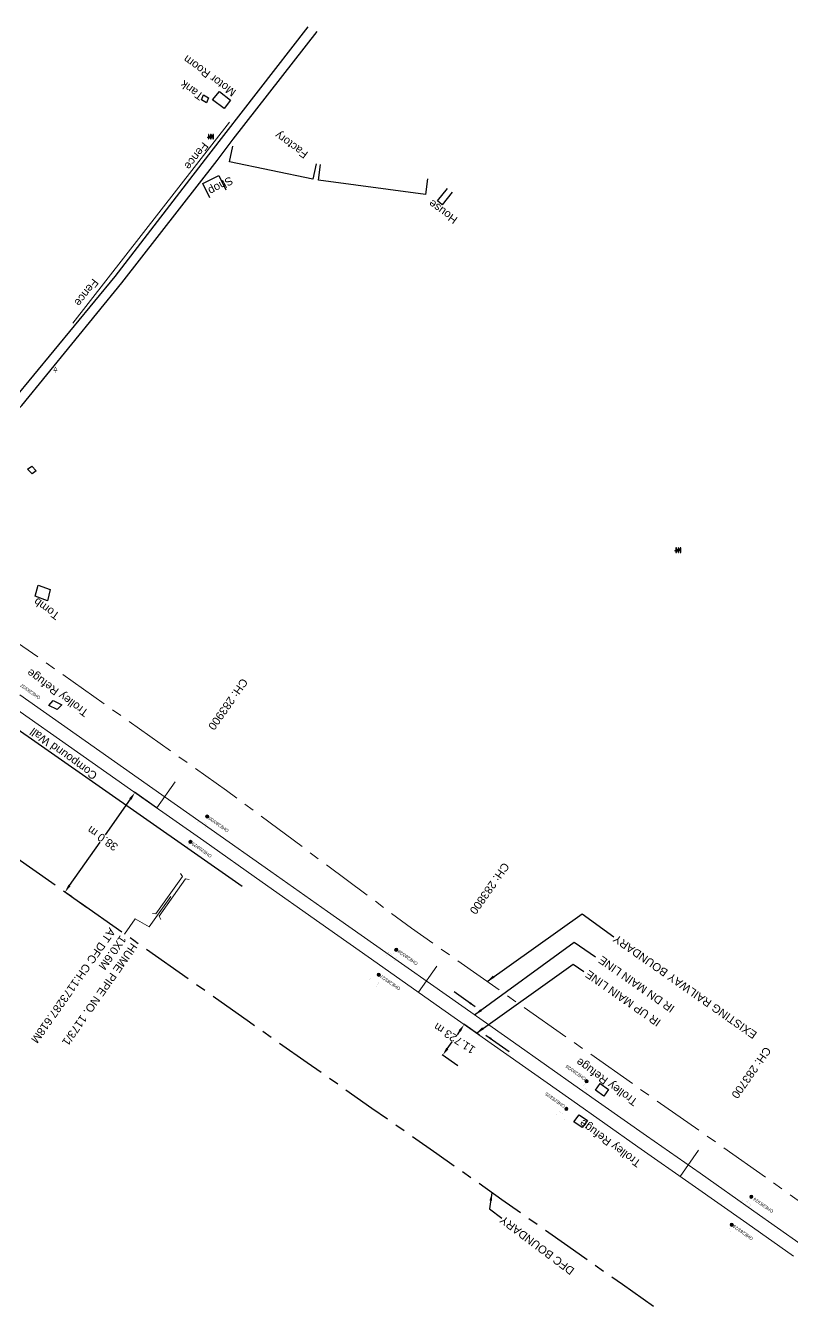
# Model space of a CAD drawing. Header units: metres. Extents: x 646303 to 662875, y 3366650 to 3378730.
# Drawn here: x 657742.2 to 657981.8, y 3370100.3 to 3370500 of the extents above; entities that cross this region are included whole.
import ezdxf
from ezdxf.enums import TextEntityAlignment as Align

# ---------------------------------------------------------------- set-up
doc = ezdxf.new("R2010")
doc.units = ezdxf.units.M
doc.header["$MEASUREMENT"] = 0
doc.header["$PDMODE"] = 3
doc.header["$PDSIZE"] = 0.5
doc.linetypes.add('CENTER', pattern=[50.8, 31.75, -6.35, 6.35, -6.35])
for name, color, linetype, lineweight in [('BOUNDARY DIMENTION', 10, 'Continuous', 0), ('BRIDGE DETAILS PLAN', 7, 'Continuous', 0), ('Existing Chainage', 7, 'Continuous', 0), ('Existing IR Track', 143, 'Continuous', 0), ('Existing Railway Boundary', 7, 'CENTER', 0), ('FENCE', 251, 'F-LINE', 0), ('flow direction', 7, 'Continuous', 0), ('OHE MAST', 8, 'Continuous', 0), ('OHE MAST TEXT', 8, 'Continuous', 0)]:
    doc.layers.add(name, color=color, linetype=linetype, lineweight=lineweight)
for name, color, linetype in [('COMMERCIAL_BLD_PUC', 251, 'Continuous'), ('COMPOUND_WALL', 251, 'Continuous'), ('DFCC Boundary', 6, 'CENTER'), ('Dimension', 10, 'Continuous'), ('RESIDENTIAL_BL_PUC', 251, 'Continuous'), ('Side Details', 251, 'Continuous'), ('SIGN_BOARD', 251, 'Continuous'), ('SUB_ROAD_EDGE', 34, 'Continuous'), ('TANK', 251, 'Continuous'), ('TOPO_TEXT', 251, 'Continuous'), ('TOPO_TOMB', 8, 'Continuous'), ('TRANSFORMER', 251, 'Continuous'), ('TROLLEY_STAND', 7, 'Continuous')]:
    doc.layers.add(name, color=color, linetype=linetype)
doc.styles.get("Standard").update_dxf_attribs({"font": 'arial.ttf'})
doc.styles.add('Style-Arial', font='arial.ttf')
doc.linetypes.add('F-LINE', pattern='A,0.6,["X",Standard,S=0.3,R=0,X=0,Y=-0.15],0.1', length=0.7)
doc.dimstyles.new('DIM', dxfattribs={"dimtxt": 2.5, "dimasz": 2.5, "dimexe": 0.18, "dimexo": 0.0625, "dimgap": 0.09, "dimtad": 0, "dimtih": 1, "dimtoh": 1, "dimdec": 3, "dimzin": 0, "dimdsep": 46, "dimtxsty": 'Standard', "dimcen": 0.09, "dimadec": 0, "dimazin": 0, "dimtfac": 1, "dimtdec": 3, "dimtofl": 0, "dimtmove": 0, "dimatfit": 3, "dimfxl": 1, "dimtolj": 1, "dimtzin": 0, "dimarcsym": 0})
doc.dimstyles.new('ISO-25', dxfattribs={"dimtxt": 2.5, "dimasz": 2.5, "dimexe": 1.25, "dimexo": 0.625, "dimtad": 1, "dimtxsty": 'Standard', "dimcen": 2.5, "dimadec": 0, "dimazin": 0, "dimtfac": 1, "dimtmove": 0, "dimatfit": 3, "dimfxl": 1, "dimarcsym": 0})

# ---------------------------------------------------------------- blocks, each defined once
blk = doc.blocks.new('TRF')
blk.add_hatch(color=256).paths.add_polyline_path([(0.22, -0.04), (0.38, 0.42), (-0.98, -0.29), (0.02, 0.04), (-0.18, -0.39), (0.98, 0.09)])
for p, q in [((-0.69, 0.72), (-0.69, -0.72)), ((-0.52, 0.72), (-0.69, 0.72)), ((-0.52, -0.72), (-0.52, 0.72)), ((0, 0.72), (0, -0.72)), ((0.17, 0.72), (0, 0.72)), ((0.17, -0.72), (0.17, 0.72)), ((0.7, 0.72), (0.7, -0.72)), ((0.87, 0.72), (0.7, 0.72)), ((0.87, -0.72), (0.87, 0.72)), ((-0.69, -0.72), (-0.52, -0.72)), ((0, -0.72), (0.17, -0.72)), ((0.7, -0.72), (0.87, -0.72))]:
    blk.add_line(p, q)
blk.add_lwpolyline([(0.22, -0.04), (0.38, 0.42), (-0.98, -0.29), (0.02, 0.04), (-0.18, -0.39), (0.98, 0.09)], close=True)
blk = doc.blocks.new('TSB')
at = {"const_width": 0.132}
blk.add_lwpolyline([(-0.51, 0.84), (0.54, 0.84), (0, 1.85)], close=True, dxfattribs=at)
at = {"const_width": 0.142}
blk.add_lwpolyline([(0, 0.84), (0, 0)], dxfattribs=at)
blk = doc.blocks.new('OHE MAST')
h = blk.add_hatch(color=256)
edge = h.paths.add_edge_path()
edge.add_arc((0, 0), 0.514, 0, 360)
at = {"const_width": 0.01, "flags": 128}
for points in [[(1.5, 3.5), (1.5, 2), (-1.5, 2), (-1.5, 3.5)], [(0, 2), (0, 0)]]:
    blk.add_lwpolyline(points, dxfattribs=at)
blk.add_circle((0, 0), 0.514)
blk = doc.blocks.new('*D1672')
at = {"layer": 'Defpoints', "color": 0, "transparency": 16777216}
for p in [(657879.23, 3370188.02), (657884.03, 3370184.65), (657877.3, 3370175.06)]:
    blk.add_point(p, dxfattribs=at)
at = {"layer": 'Dimension', "color": 0, "lineweight": -2, "transparency": 16777216}
for p, q in [((657883.98, 3370184.69), (657879.08, 3370188.12)), ((657877.79, 3370185.97), (657876.98, 3370184.81)), ((657873.93, 3370180.47), (657875.41, 3370182.57)), ((657877.25, 3370175.09), (657872.35, 3370178.53))]:
    blk.add_line(p, q, dxfattribs=at)
at = {"layer": 'Dimension', "color": 0, "transparency": 16777216}
for points in [[(657877.45, 3370186.21), (657878.13, 3370185.73), (657879.23, 3370188.02)], [(657873.59, 3370180.71), (657874.27, 3370180.23), (657872.5, 3370178.42)]]:
    blk.add_solid(points, dxfattribs=at)
at = {"layer": 'Dimension', "color": 0, "lineweight": 0, "transparency": 16777216, "insert": (657876.19, 3370183.69), "char_height": 2.5, "attachment_point": 5, "rotation": 147}
blk.add_mtext('\\A1;11.723 m', dxfattribs=at)
blk = doc.blocks.new('*D1461')
at = {"layer": 'BOUNDARY DIMENTION', "color": 0, "lineweight": -2, "transparency": 16777216}
for p, q in [((662244.85, 3367095.44), (662244.16, 3367095.87)), ((662242.98, 3367093.66), (662239.54, 3367088.19)), ((662233.82, 3367079.1), (662238.08, 3367085.88)), ((662233.03, 3367076.64), (662232.33, 3367077.07))]:
    blk.add_line(p, q, dxfattribs=at)
at = {"layer": 'BOUNDARY DIMENTION', "color": 0, "transparency": 16777216}
for points in [[(662242.62, 3367093.88), (662243.33, 3367093.44), (662244.31, 3367095.78)], [(662233.46, 3367079.32), (662234.17, 3367078.87), (662232.49, 3367076.98)]]:
    blk.add_solid(points, dxfattribs=at)
at = {"layer": 'Defpoints', "color": 0, "linetype": 'Continuous', "ltscale": 0.5, "transparency": 16777216}
for p in [(647418.1, 3377902.15), (647420.31, 3377900.52), (647398.68, 3377871.33)]:
    blk.add_point(p, dxfattribs=at)
at = {"layer": 'Defpoints', "color": 0, "transparency": 16777216}
for p in [(662244.31, 3367095.78), (662244.9, 3367095.41), (662233.08, 3367076.61)]:
    blk.add_point(p, dxfattribs=at)
at = {"layer": 'DFCC Boundary', "color": 0, "linetype": 'Continuous', "lineweight": -2, "ltscale": 0.5, "transparency": 16777216}
for p, q in [((647416.61, 3377900.14), (647413.17, 3377895.5)), ((647420.26, 3377900.55), (647417.96, 3377902.26)), ((647397.96, 3377874.97), (647411.54, 3377893.3)), ((647398.63, 3377871.36), (647396.32, 3377873.07))]:
    blk.add_line(p, q, dxfattribs=at)
at = {"layer": 'DFCC Boundary', "color": 0, "linetype": 'Continuous', "ltscale": 0.5, "transparency": 16777216}
for points in [[(647416.28, 3377900.39), (647416.95, 3377899.9), (647418.1, 3377902.15)], [(647397.62, 3377875.22), (647398.29, 3377874.72), (647396.47, 3377872.96)]]:
    blk.add_solid(points, dxfattribs=at)
at = {"layer": 'BOUNDARY DIMENTION', "color": 0, "transparency": 16777216, "insert": (662238.81, 3367087.03), "char_height": 2.5, "attachment_point": 5, "rotation": 145}
blk.add_mtext('\\A1;22.208 m', dxfattribs=at)
at = {"layer": 'DFCC Boundary', "color": 0, "linetype": 'Continuous', "ltscale": 0.5, "transparency": 16777216, "insert": (647412.36, 3377894.4), "char_height": 2.5, "attachment_point": 5, "rotation": 145}
blk.add_mtext('\\A1;36.332 m', dxfattribs=at)
blk = doc.blocks.new('*D1462')
at = {"layer": 'BOUNDARY DIMENTION', "color": 0, "lineweight": -2, "transparency": 16777216}
for p, q in [((662549.11, 3366886.35), (662541.43, 3366875.79)), ((662551.8, 3366887.49), (662550.44, 3366888.48)), ((662534.84, 3366866.73), (662539.82, 3366873.58)), ((662534.58, 3366863.83), (662533.22, 3366864.82))]:
    blk.add_line(p, q, dxfattribs=at)
at = {"layer": 'BOUNDARY DIMENTION', "color": 0, "transparency": 16777216}
for points in [[(662548.78, 3366886.6), (662549.45, 3366886.11), (662550.58, 3366888.38)], [(662534.5, 3366866.98), (662535.18, 3366866.49), (662533.37, 3366864.71)]]:
    blk.add_solid(points, dxfattribs=at)
at = {"layer": 'Defpoints', "color": 0, "linetype": 'Continuous', "ltscale": 0.5, "transparency": 16777216}
for p in [(647247.45, 3378028.49), (647249.19, 3378027.21), (647225.93, 3377999.21)]:
    blk.add_point(p, dxfattribs=at)
at = {"layer": 'Defpoints', "color": 0, "transparency": 16777216}
for p in [(662551.85, 3366887.45), (662533.37, 3366864.71), (662534.63, 3366863.79)]:
    blk.add_point(p, dxfattribs=at)
at = {"layer": 'DFCC Boundary', "color": 0, "linetype": 'Continuous', "lineweight": -2, "ltscale": 0.5, "transparency": 16777216}
for p, q in [((647247.5, 3378028.45), (647249.34, 3378027.1)), ((647247.71, 3378025.19), (647242.02, 3378017.45)), ((647229.16, 3377999.94), (647240.4, 3378015.24)), ((647225.98, 3377999.17), (647227.82, 3377997.82))]:
    blk.add_line(p, q, dxfattribs=at)
at = {"layer": 'DFCC Boundary', "color": 0, "linetype": 'Continuous', "ltscale": 0.5, "transparency": 16777216}
for points in [[(647247.37, 3378025.44), (647248.05, 3378024.94), (647249.19, 3378027.21)], [(647228.82, 3378000.19), (647229.49, 3377999.7), (647227.68, 3377997.93)]]:
    blk.add_solid(points, dxfattribs=at)
at = {"layer": 'BOUNDARY DIMENTION', "color": 0, "transparency": 16777216, "insert": (662540.62, 3366874.68), "char_height": 2.5, "attachment_point": 5, "rotation": 145}
blk.add_mtext('\\A1;29.264 m', dxfattribs=at)
at = {"layer": 'DFCC Boundary', "color": 0, "linetype": 'Continuous', "ltscale": 0.5, "transparency": 16777216, "insert": (647241.21, 3378016.35), "char_height": 2.5, "attachment_point": 5, "rotation": 145}
blk.add_mtext('\\A1;36.332 m', dxfattribs=at)
blk = doc.blocks.new('*D1463')
at = {"layer": 'BOUNDARY DIMENTION', "color": 0, "lineweight": -2, "transparency": 16777216}
for p, q in [((662172.2, 3367138.17), (662169.01, 3367133.1)), ((662172.51, 3367140.93), (662173.68, 3367140.19)), ((662164.89, 3367126.55), (662167.55, 3367130.78)), ((662162.55, 3367125.07), (662163.71, 3367124.34))]:
    blk.add_line(p, q, dxfattribs=at)
at = {"layer": 'BOUNDARY DIMENTION', "color": 0, "transparency": 16777216}
for points in [[(662171.85, 3367138.39), (662172.55, 3367137.95), (662173.53, 3367140.29)], [(662164.54, 3367126.77), (662165.24, 3367126.33), (662163.56, 3367124.44)]]:
    blk.add_solid(points, dxfattribs=at)
at = {"layer": 'Defpoints', "color": 0, "linetype": 'Continuous', "ltscale": 0.5, "transparency": 16777216}
for p in [(647211.24, 3378055.28), (647211.52, 3378055.08), (647189.88, 3378025.9)]:
    blk.add_point(p, dxfattribs=at)
at = {"layer": 'Defpoints', "color": 0, "transparency": 16777216}
for p in [(662172.46, 3367140.96), (662173.53, 3367140.29), (662162.49, 3367125.11)]:
    blk.add_point(p, dxfattribs=at)
at = {"layer": 'DFCC Boundary', "color": 0, "linetype": 'Continuous', "lineweight": -2, "ltscale": 0.5, "transparency": 16777216}
for p, q in [((647211.47, 3378055.12), (647211.1, 3378055.39)), ((647209.75, 3378053.28), (647208.18, 3378051.16)), ((647191.09, 3378028.11), (647206.55, 3378048.96)), ((647189.83, 3378025.93), (647189.46, 3378026.21))]:
    blk.add_line(p, q, dxfattribs=at)
at = {"layer": 'DFCC Boundary', "color": 0, "linetype": 'Continuous', "ltscale": 0.5, "transparency": 16777216}
for points in [[(647209.42, 3378053.52), (647210.09, 3378053.03), (647211.24, 3378055.28)], [(647190.76, 3378028.36), (647191.43, 3378027.86), (647189.6, 3378026.1)]]:
    blk.add_solid(points, dxfattribs=at)
at = {"layer": 'BOUNDARY DIMENTION', "color": 0, "transparency": 16777216, "insert": (662168.28, 3367131.94), "char_height": 2.5, "attachment_point": 5, "rotation": 145}
blk.add_mtext('\\A1;18.726 m', dxfattribs=at)
at = {"layer": 'DFCC Boundary', "color": 0, "linetype": 'Continuous', "ltscale": 0.5, "transparency": 16777216, "insert": (647207.37, 3378050.06), "char_height": 2.5, "attachment_point": 5, "rotation": 145}
blk.add_mtext('\\A1;36.332 m', dxfattribs=at)
blk = doc.blocks.new('*D1898')
at = {"layer": 'Defpoints', "color": 0, "linetype": 'Continuous', "ltscale": 0.5, "transparency": 16777216}
for p in [(657776.32, 3370260.45), (657783.14, 3370255.66), (657761.28, 3370224.58)]:
    blk.add_point(p, dxfattribs=at)
at = {"layer": 'DFCC Boundary', "color": 0, "linetype": 'Continuous', "lineweight": -2, "ltscale": 0.5, "transparency": 16777216}
for p, q in [((657783.09, 3370255.69), (657776.17, 3370260.56)), ((657774.88, 3370258.41), (657767.02, 3370247.23)), ((657755.89, 3370231.42), (657765.45, 3370245)), ((657761.22, 3370224.61), (657754.31, 3370229.48))]:
    blk.add_line(p, q, dxfattribs=at)
at = {"layer": 'DFCC Boundary', "color": 0, "linetype": 'Continuous', "ltscale": 0.5, "transparency": 16777216}
for points in [[(657774.54, 3370258.65), (657775.22, 3370258.17), (657776.32, 3370260.45)], [(657755.55, 3370231.66), (657756.24, 3370231.18), (657754.46, 3370229.37)]]:
    blk.add_solid(points, dxfattribs=at)
at = {"layer": 'DFCC Boundary', "color": 0, "linetype": 'Continuous', "ltscale": 0.5, "transparency": 16777216, "insert": (657766.23, 3370246.12), "char_height": 2.5, "attachment_point": 5, "rotation": 145}
blk.add_mtext('\\A1;38.0 m', dxfattribs=at)

msp = doc.modelspace()

# ---------------------------------------------------------------- linework, layer by layer
at = {"layer": 'BRIDGE DETAILS PLAN', "color": 1, "linetype": 'Continuous'}
for points in [[(657781.7958, 3370222.7359), (657782.9085, 3370222.535), (657791.1543, 3370234.2371), (657790.5911, 3370235.2175)], [(657784.4499, 3370220.8649), (657783.8867, 3370221.8454), (657792.1371, 3370233.5443), (657793.2498, 3370233.3434)]]:
    msp.add_lwpolyline(points, dxfattribs=at)
at = {"layer": 'BRIDGE DETAILS PLAN', "color": 10, "linetype": 'Continuous'}
msp.add_lwpolyline([(657787.5215, 3370228.0406), (657780.7825, 3370218.4846), (657776.3894, 3370221.0124), (657773.0639, 3370216.2848)], dxfattribs=at)
at = {"layer": 'COMMERCIAL_BLD_PUC', "linetype": 'Continuous'}
msp.add_polyline3d([(657806.228, 3370476.695, 268.994), (657804.162, 3370474.109, 269.861), (657800.596, 3370476.801, 269.864), (657802.7317, 3370479.4742, 269.864)], close=True, dxfattribs=at)
for points in [[(657832.9939, 3370456.8968, 271.077), (657831.964, 3370452.004, 271.077), (657805.8777, 3370457.4953, 270.1559), (657806.9076, 3370462.3881, 270.1559)], [(657867.7417, 3370452.1916, 271.017), (657867.077, 3370447.236, 271.017), (657833.699, 3370451.713, 271.623), (657834.3637, 3370456.6686, 271.623)], [(657799.7341, 3370446.1869, 269.848), (657797.508, 3370450.664, 269.848), (657802.534, 3370453.163, 270.144), (657804.7601, 3370448.6859, 270.144)]]:
    msp.add_polyline3d(points, dxfattribs=at)
at = {"layer": 'COMPOUND_WALL', "linetype": 'Continuous'}
msp.add_polyline3d([(657734.3175, 3370284.0645, 269.831), (657809.877, 3370231.192, 269.827)], dxfattribs=at)
at = {"layer": 'DFCC Boundary', "ltscale": 0.5, "flags": 128}
msp.add_lwpolyline([(662565.6431, 3366842.0459), (662548.217, 3366854.2838), (662532.9064, 3366864.9999), (662517.5595, 3366875.7415), (662503.9915, 3366885.2805), (662490.4749, 3366894.7833), (662474.3945, 3366906.0736), (662458.24, 3366917.4159), (662441.4584, 3366929.1606), (662424.5366, 3366941.0035), (662407.7649, 3366952.7786), (662401.9048, 3366956.8928), (662320.9687, 3367015.5234), (662173.0911, 3367118.297), (662018.0169, 3367217.942), (662022.9408, 3367225.2355), (661945.6773, 3367280.5926), (661744.5178, 3367412.7853), (661728.4159, 3367389.8783), (661409.5023, 3367613.7762), (661431.3001, 3367645.1669), (661427.7408, 3367647.6718), (661418.8583, 3367653.9104), (661409.9095, 3367660.1956), (661395.2505, 3367670.5394), (661384.8196, 3367677.9127), (661375.1078, 3367684.7268), (661367.5374, 3367690.0517), (661358.0886, 3367696.6907), (661348.6239, 3367703.3322), (661344.5162, 3367706.2202), (661344.9668, 3367706.8618), (661335.3627, 3367713.6144), (661327.3851, 3367719.2077), (661318.2791, 3367725.5812), (661309.8813, 3367731.4842), (661284.4315, 3367749.4044), (661267.3402, 3367761.4491), (661243.4783, 3367778.4888), (661216.7453, 3367741.0546), (661213.241, 3367743.5572), (661195.5836, 3367756.6071), (661177.9702, 3367769.626), (661156.4467, 3367785.8356), (661148.0607, 3367792.1995), (661133.6905, 3367803.0041), (661119.5191, 3367813.6733), (661105.6946, 3367823.9215), (661093.9054, 3367832.6241), (661077.5228, 3367844.5054), (661061.2799, 3367856.285), (661045.32, 3367867.5775), (661029.0726, 3367879.0734), (661013.2584, 3367890.1762), (660997.2782, 3367901.3956), (660980.9788, 3367912.8451), (660964.6327, 3367924.3276), (660947.3461, 3367936.4864), (660930.1333, 3367948.5934), (660912.5707, 3367960.9093), (660894.9306, 3367973.2796), (660877.6422, 3367985.4277), (660860.2634, 3367997.6393), (660842.9781, 3368009.8166), (660825.4983, 3368022.131), (660811.339, 3368032.2028), (660797.4119, 3368042.1094), (660782.5128, 3368052.5993), (660767.4808, 3368063.1827), (660751.0012, 3368074.7254), (660734.3125, 3368086.4147), (660719.3275, 3368096.9585), (660704.3795, 3368107.4761), (660688.7093, 3368118.477), (660672.9397, 3368129.5475), (660655.797, 3368141.5941), (660638.5652, 3368153.7032), (660622.8618, 3368164.7374), (660607.1396, 3368175.7847), (660591.9852, 3368186.3839), (660576.7315, 3368197.0526), (660560.3095, 3368208.6108), (660544.116, 3368220.0082), (660528.3397, 3368231.0748), (660512.5414, 3368242.1568), (660497.4509, 3368252.7533), (660482.4222, 3368263.3065), (660466.968, 3368274.1704), (660451.6169, 3368284.9618), (660435.5277, 3368296.2674), (660419.4587, 3368307.5588), (660403.2343, 3368318.9753), (660387.0692, 3368330.3501), (660371.9016, 3368340.9863), (660362.0092, 3368347.9233), (660341.7308, 3368362.192), (660326.8725, 3368372.6492), (660312.0627, 3368383.0453), (660297.0115, 3368393.6109), (660281.2321, 3368404.7091), (660265.4328, 3368415.8212), (660253.8818, 3368423.9326), (660242.0763, 3368432.2231), (660226.6332, 3368443.1155), (660211.0272, 3368454.1226), (660195.2302, 3368465.2236), (660179.3654, 3368476.3723), (660162.5154, 3368488.1794), (660145.4635, 3368500.1281), (660129.3603, 3368511.4565), (660113.1961, 3368522.8278), (660097.2382, 3368534.0507), (660081.2523, 3368545.2932), (660064.458, 3368557.1251), (660047.7677, 3368568.8837), (660032.4691, 3368579.6352), (660017.2758, 3368590.3126), (660000.1632, 3368602.3052), (659983.0731, 3368614.282), (659967.2319, 3368625.4031), (659951.3427, 3368636.5582), (659932.0647, 3368650.1756), (659913.1258, 3368663.5536), (659898.2493, 3368674.0163), (659881.7667, 3368685.6055), (659866.0047, 3368696.7435), (659850.3373, 3368707.8146), (659834.6333, 3368718.8575), (659818.6461, 3368730.0995), (659804.3398, 3368740.181), (659789.9481, 3368750.3227), (659772.9194, 3368762.3136), (659755.8766, 3368774.3145), (659741.0752, 3368784.7603), (659726.3396, 3368795.1596), (659712.011, 3368805.2432), (659697.6029, 3368815.3827), (659684.3535, 3368824.7302), (659671.1528, 3368834.0432), (659654.2885, 3368845.8933), (659636.8714, 3368858.1319), (659622.1467, 3368868.7872), (659608.2832, 3368878.8192), (659592.7424, 3368889.7844), (659576.9096, 3368900.9551), (659562.5868, 3368911.0537), (659553.5917, 3368917.3959), (659534.7433, 3368930.6917), (659521.2685, 3368940.2021), (659508.0292, 3368949.5538), (659494.8098, 3368958.8914), (659481.3273, 3368968.4018), (659467.9498, 3368977.8382), (659454.4923, 3368987.2582), (659440.7837, 3368996.854), (659425.5597, 3369007.614), (659410.0492, 3369018.5753), (659397.5675, 3369027.3641), (659384.5623, 3369036.5214), (659370.5054, 3369046.4276), (659356.4132, 3369056.3585), (659342.3201, 3369066.3092), (659331.8447, 3369073.7055), (659314.7098, 3369085.825), (659301.2296, 3369095.3614), (659287.1805, 3369105.2924), (659273.0852, 3369115.2561), (659259.8762, 3369124.5882), (659246.575, 3369133.9855), (659233.3676, 3369143.319), (659220.1207, 3369152.6803), (659206.3404, 3369162.3938), (659192.4106, 3369172.2127), (659178.3672, 3369182.1367), (659164.3785, 3369192.022), (659162.9385, 3369193.0388), (659183.6795, 3369222.4635), (659172.119, 3369230.6258), (659159.1298, 3369239.7969), (659148.6068, 3369247.2055), (659138.0069, 3369254.6684), (659119.1994, 3369267.9214), (659100.365, 3369281.1933), (659085.533, 3369291.6533), (659070.676, 3369302.1309), (659061.4534, 3369308.6334), (659052.1019, 3369315.2268), (659038.8969, 3369324.5617), (659025.7603, 3369333.8483), (659012.2746, 3369343.3047), (659000.2935, 3369351.7058), (658985.7542, 3369361.9126), (658972.701, 3369371.0824), (658959.9309, 3369380.1093), (658947.2513, 3369389.0721), (658932.3759, 3369399.5827), (658921.8345, 3369407.031), (658905.9406, 3369418.2511), (658894.3687, 3369426.4196), (658881.1048, 3369435.7663), (658867.8714, 3369445.0915), (658853.3089, 3369455.3761), (658838.9326, 3369465.5292), (658823.5657, 3369476.1988), (658807.8953, 3369487.0791), (658792.9935, 3369497.6726), (658789.1301, 3369500.4191), (658764.5252, 3369517.7675), (658750.6615, 3369527.5465), (658735.8772, 3369537.9899), (658721.0329, 3369548.4756), (658706.8044, 3369558.4963), (658692.4812, 3369568.5836), (658679.0099, 3369578.0951), (658665.5152, 3369587.6232), (658651.2818, 3369597.6569), (658636.9905, 3369607.7316), (658622.1701, 3369618.1873), (658607.4224, 3369628.5918), (658593.6263, 3369638.3112), (658579.8399, 3369648.0238), (658566.1309, 3369657.6871), (658552.3621, 3369667.3926), (658537.8692, 3369677.626), (658523.3279, 3369687.8934), (658509.6438, 3369697.5459), (658495.8531, 3369707.2734), (658481.9269, 3369717.1048), (658467.9459, 3369726.9748), (658454.4251, 3369736.5125), (658440.9599, 3369746.011), (658427.1565, 3369755.7285), (658413.3787, 3369765.428), (658398.646, 3369775.8103), (658383.9067, 3369786.1972), (658371.4552, 3369794.9743), (658359.0483, 3369803.72), (658345.546, 3369813.2195), (658332.0048, 3369822.7464), (658318.5168, 3369832.2514), (658305.0219, 3369841.7615), (658291.2617, 3369851.4373), (658277.4987, 3369861.115), (658264.1625, 3369870.4871), (658250.7424, 3369879.918), (658237.5823, 3369889.1736), (658224.3865, 3369898.4543), (658209.4318, 3369909.0033), (658194.5636, 3369919.4914), (658180.151, 3369929.6325), (658165.7287, 3369939.7804), (658156.9292, 3369945.9856), (658133.9487, 3369962.1448), (658109.9616, 3369979.0407), (658086.1386, 3369995.8212), (658069.4823, 3370007.553), (658052.6981, 3370019.3752), (658033.9581, 3370032.6043), (658015.0826, 3370045.9289), (657994.939, 3370060.1316), (657974.6985, 3370074.4026), (657960.2252, 3370084.5842), (657945.643, 3370094.8424), (657928.629, 3370106.7917), (657911.5911, 3370118.7415), (657890.9691, 3370133.2895), (657870.7134, 3370147.5792), (657850.3966, 3370161.8284), (657830.1146, 3370176.0529), (657812.1714, 3370188.7253), (657794.2418, 3370201.388), (657775.9501, 3370214.2546), (657757.6685, 3370227.1142), (657736.4935, 3370242.019), (657715.8063, 3370256.5806), (657697.09, 3370269.7238), (657676.8418, 3370283.9453), (657670.0518, 3370288.7482), (657661.5164, 3370294.7857), (657642.367, 3370308.2307), (657623.1765, 3370321.7045), (657605.0199, 3370334.4839), (657586.8248, 3370347.2905), (657568.2781, 3370360.3555), (657549.69, 3370373.4497), (657534.1551, 3370384.3835), (657518.595, 3370395.335), (657503.5822, 3370405.9238), (657488.6113, 3370416.483), (657477.4694, 3370424.3177), (657456.7199, 3370394.899), (657452.1854, 3370398.0875), (657436.4649, 3370409.1418), (657420.2829, 3370420.542), (657404.1975, 3370431.8742), (657387.5582, 3370443.5761), (657370.8643, 3370455.3165), (657356.3586, 3370465.5498), (657342.0257, 3370475.6612), (657334.1018, 3370481.2282), (657342.1648, 3370492.6732), (657327.3432, 3370503.0861), (657304.5869, 3370519.0736), (657286.4992, 3370531.7939), (657268.5013, 3370544.451), (657251.4778, 3370556.4153), (657234.5183, 3370568.3346), (657219.7856, 3370578.7204), (657205.1604, 3370589.0304), (657189.9505, 3370599.7163), (657174.7446, 3370610.3994), (657157.229, 3370622.7139), (657139.8436, 3370634.9368), (657122.2775, 3370647.282), (657104.8724, 3370659.514), (657088.6726, 3370670.9041), (657072.3463, 3370682.3832), (657052.4463, 3370696.3561), (657032.2468, 3370710.5392), (657017.2111, 3370721.1335), (657002.3465, 3370731.6074), (656985.5169, 3370743.3847), (656968.6279, 3370755.2036), (656952.6202, 3370766.4469), (656936.5129, 3370777.7603), (656917.7376, 3370790.961), (656898.7021, 3370804.3447), (656880.5471, 3370817.1216), (656862.3859, 3370829.9029), (656845.3825, 3370841.8619), (656828.6857, 3370853.6052), (656810.2968, 3370866.5434), (656792.0928, 3370879.3517), (656770.106, 3370894.8035), (656748.097, 3370910.271), (656728.4902, 3370924.0664), (656709.0221, 3370937.7643), (656692.8289, 3370949.1481), (656676.4723, 3370960.6469), (656657.4402, 3370974.0598), (656638.281, 3370987.5622), (656621.3401, 3370999.4861), (656604.5392, 3371011.3113), (656585.7485, 3371024.5046), (656566.9099, 3371037.7317), (656537.298, 3371058.585), (656532.701, 3371052.0376), (656368.7794, 3371159.4659), (656280.7288, 3371198.5806), (656189.7218, 3371230.5142), (656096.9021, 3371265.9123), (656004.8733, 3371310.8246), (655917.3616, 3371369.3401), (655838.0052, 3371438.656), (655768.8371, 3371518.5854), (655712.6719, 3371608.6179), (655647.9895, 3371736.3311)], dxfattribs=at)
at = {"layer": 'Existing Chainage', "color": 0, "linetype": 'Continuous', "lineweight": 13, "flags": 128}
for points in [[(657788.8918, 3370263.8369), (657783.1384, 3370255.6577)], [(657870.6368, 3370206.2614), (657864.8949, 3370198.0742)], [(657952.4291, 3370148.7282), (657946.687, 3370140.5412)]]:
    msp.add_lwpolyline(points, dxfattribs=at)
at = {"layer": 'Existing IR Track', "flags": 128}
for points in [[(657740.3374, 3370290.9845), (657760.7366, 3370276.6302), (657781.892, 3370261.7438), (657800.1888, 3370248.8825), (657818.7703, 3370235.8211), (657836.4912, 3370223.3429), (657854.6821, 3370210.5336), (657874.6225, 3370196.5337), (657894.6218, 3370182.4924), (657915.2836, 3370167.9367), (657936.1503, 3370153.2362), (657952.8964, 3370141.5552), (657969.7047, 3370129.747), (657984.5434, 3370119.327)], [(657737.6617, 3370287.6666), (657758.3662, 3370273.0929), (657779.5411, 3370258.1881), (657797.8128, 3370245.3355), (657816.1339, 3370232.4482), (657834.0929, 3370219.7648), (657851.9852, 3370207.1284), (657872.2161, 3370192.9396), (657892.576, 3370178.6602), (657912.8744, 3370164.3404), (657933.4538, 3370149.8225), (657950.4491, 3370137.9026), (657967.483, 3370125.9393), (657982.0892, 3370115.6643)]]:
    msp.add_lwpolyline(points, dxfattribs=at)
at = {"layer": 'Existing Railway Boundary', "ltscale": 0.5, "flags": 128}
msp.add_lwpolyline([(655695.3663, 3371793.5754), (655711.513, 3371783.725), (655837.338, 3371666.516), (655896.664, 3371625.403), (655948.651, 3371583.092), (656061.421, 3371499.73), (656120.179, 3371458.709), (656118.6808, 3371456.563), (656134.1953, 3371445.8056), (656188.091, 3371409.1919), (656258.3483, 3371360.6965), (656306.8076, 3371328.3967), (656307.819, 3371318.333), (656341.8204, 3371294.614), (656352.8104, 3371286.9291), (656353.0349, 3371293.9581), (656399.4885, 3371257.2079), (656467.3874, 3371205.4259), (656519.3943, 3371165.6705), (656561.1332, 3371134.4643), (656696.879, 3371057.135), (656765.103, 3370991.786), (657190.218, 3370693.611), (657248.163, 3370651.07), (657303.369, 3370611.936), (657357.203, 3370574.315), (657469.447, 3370495.885), (657520.561, 3370458.991), (657571.453, 3370422.647), (657746.082, 3370302.773), (657804.987, 3370261.127), (657862.698, 3370218.121), (657973.403, 3370140.319), (658020.448, 3370106.576)], dxfattribs=at)
at = {"layer": 'FENCE'}
msp.add_line((657756.933, 3370407.125, 268.749), (657805.928, 3370469.908, 268.84), dxfattribs=at)
at = {"layer": 'RESIDENTIAL_BL_PUC', "linetype": 'Continuous'}
msp.add_polyline3d([(657875.4803, 3370447.9557, 269.979), (657872.366, 3370444.044, 269.979), (657870.86, 3370445.243, 271.626), (657873.9743, 3370449.1547, 271.626)], dxfattribs=at)
at = {"layer": 'SUB_ROAD_EDGE', "linetype": 'Continuous'}
for points in [[(657570.681, 3370176.502, 267.846), (657590.489, 3370200.37, 267.896), (657617.057, 3370232.253, 268.071), (657641.299, 3370261.434, 268.436), (657664.556, 3370293.978, 268.812), (657667.387, 3370298.034, 268.932), (657669.139, 3370300.654, 269.051), (657676.436, 3370312.019, 270.047), (657693.188, 3370334.966, 270.502), (657700.545, 3370343.475, 270.19), (657707.561, 3370351.565, 269.283), (657738.378, 3370383.083, 268.526), (657770.178, 3370421.695, 268.968), (657799.37, 3370459.619, 268.984), (657830.501, 3370499.679, 268.917)], [(657573.228, 3370174.377, 267.803), (657593.063, 3370198.727, 267.904), (657619.63, 3370230.697, 268.074), (657643.637, 3370260.498, 268.453), (657667.476, 3370291.837, 268.807), (657671.369, 3370295.918, 268.907), (657673.679, 3370299.508, 269.05), (657679.656, 3370309.857, 270.072), (657696.551, 3370332.556, 270.418), (657702.877, 3370341.169, 270.202), (657709.905, 3370349.342, 269.338), (657740.948, 3370381.359, 268.52), (657772.212, 3370419.64, 268.972), (657801.983, 3370457.911, 268.994), (657807.013, 3370464.561, 269.049), (657833.247, 3370498.13, 268.901)]]:
    msp.add_polyline3d(points, dxfattribs=at)
at = {"layer": 'TANK', "linetype": 'Continuous'}
for points in [[(657799.362, 3370477.423, 269.065), (657798.708, 3370475.92, 268.681), (657797.121, 3370476.842, 268.778), (657797.775, 3370478.345, 269.162)], [(657745.495, 3370360.954, 268.21), (657744.172, 3370360.007, 268.246), (657742.762, 3370361.435, 268.255), (657744.0853, 3370362.3822, 268.255)]]:
    msp.add_polyline3d(points, close=True, dxfattribs=at)
at = {"layer": 'TOPO_TOMB', "linetype": 'Continuous'}
msp.add_polyline3d([(657746.109, 3370325.257, 266.919), (657749.81, 3370323.876, 267.773), (657748.977, 3370320.399, 267.541), (657745.1905, 3370321.8119, 267.541)], close=True, dxfattribs=at)
at = {"layer": 'TROLLEY_STAND', "linetype": 'Continuous'}
for points in [[(657753.445, 3370287.893, 270.138), (657752.075, 3370286.357, 270.154), (657749.429, 3370287.698, 270.21), (657750.799, 3370289.234, 270.21)], [(657921.675, 3370169.622, 270.473), (657924.263, 3370167.731, 270.476), (657922.806, 3370165.66, 270.471), (657920.218, 3370167.551, 270.471)], [(657917.764, 3370158.076, 270.367), (657916.121, 3370155.812, 270.356), (657913.484, 3370157.574, 270.376), (657915.127, 3370159.838, 270.376)]]:
    msp.add_polyline3d(points, close=True, dxfattribs=at)

# ---------------------------------------------------------------- block references
at = {"layer": 'OHE MAST', "color": 2, "rotation": 143.3908318566117}
for p in [(657798.946, 3370252.974), (657793.655, 3370245.07), (657857.975, 3370211.386), (657852.501, 3370203.575), (657917.451, 3370170.292), (657911.128, 3370161.643), (657968.927, 3370134.205), (657962.796, 3370125.467)]:
    msp.add_blockref('OHE MAST', p, dxfattribs=at)
at = {"layer": 'SIGN_BOARD', "linetype": 'Continuous'}
msp.add_blockref('TSB', (657751.485, 3370391.513, 268.601), dxfattribs=at)
at = {"layer": 'TRANSFORMER', "linetype": 'Continuous'}
for p in [(657799.962, 3370465.328, 269.719), (657946.017, 3370336.205, 268.892)]:
    msp.add_blockref('TRF', p, dxfattribs=at)

# ---------------------------------------------------------------- texts
at = {"layer": 'BRIDGE DETAILS PLAN', "color": 10, "linetype": 'Continuous', "insert": (657777.2468, 3370212.2477), "char_height": 2.5, "width": 47.344184, "attachment_point": 1, "rotation": 235}
msp.add_mtext('\\A1;HUME PIPE NO. 1173/1\\P1X0.6M\\PAT DFC CH:1173287.618M', dxfattribs=at)
at = {"layer": 'DFCC Boundary', "linetype": 'Continuous', "ltscale": 5}
msp.add_text('DFC BOUNDARY', height=2.5, rotation=143.059917, dxfattribs=at).set_placement((657913.8752, 3370111.6214))
at = {"layer": 'Existing Chainage', "color": 0, "linetype": 'Continuous', "lineweight": 0, "char_height": 2.5, "attachment_point": 6, "line_spacing_factor": 0.6, "style": 'Style-Arial'}
for s, insert, rotation in [('CH: 283900', (657800.0577, 3370280.4349), 234.876858), ('CH: 283800', (657881.7795, 3370222.875), 234.956974), ('CH: 283700', (657963.5723, 3370165.3416), 234.955316)]:
    msp.add_mtext(s, dxfattribs=dict(at, insert=insert, rotation=rotation))
at = {"layer": 'Existing IR Track', "color": 7, "lineweight": 0}
for s, p in [('IR DN MAIN LINE', (657921.6092, 3370208.5721)), ('IR UP MAIN LINE', (657917.4575, 3370204.1282))]:
    msp.add_text(s, height=2.5, rotation=145, dxfattribs=at).set_placement(p, align=Align.MIDDLE_RIGHT)
at = {"layer": 'Existing Railway Boundary', "linetype": 'Continuous', "ltscale": 5}
msp.add_text('EXISTING RAILWAY BOUNDARY', height=2.5, rotation=145, dxfattribs=at).set_placement((657970.9325, 3370185.3858))
at = {"layer": 'OHE MAST TEXT'}
for s, p in [('OHE283/32', (657743.6693, 3370291.9876)), ('OHE283/30', (657802.4959, 3370250.4453)), ('OHE283/29', (657797.2049, 3370242.5413)), ('OHE283/28', (657861.5638, 3370208.9403)), ('OHE283/27', (657856.0898, 3370201.1293)), ('OHE283/26', (657914.0608, 3370172.9856)), ('OHE283/25', (657907.5852, 3370164.4128)), ('OHE283/24', (657972.6749, 3370131.5588)), ('OHE283/23', (657966.3407, 3370123.0238))]:
    msp.add_text(s, height=1, rotation=145, dxfattribs=at).set_placement(p, align=Align.MIDDLE_CENTER)
at = {"layer": 'Side Details'}
for s, p in [('Motor Room', (657808.164, 3370479.6811)), ('Tank', (657797.9975, 3370478.5263)), ('Factory', (657830.6431, 3370460.3182)), ('House', (657877.384, 3370439.9041)), ('Tomb', (657753.0741, 3370316.2389)), ('Trolley Refuge', (657762.0723, 3370285.9444)), ('Compound Wall', (657764.8038, 3370266.2839)), ('Trolley Refuge', (657933.6615, 3370164.3757)), ('Trolley Refuge', (657934.7022, 3370145.2447))]:
    msp.add_text(s, height=2.5, rotation=144.100313, dxfattribs=at).set_placement(p)
at = {"layer": 'TOPO_TEXT'}
for s, rotation, p in [('Fence', 232.032007, (657797.5507, 3370463.8661)), ('Shop', 208.526703, (657806.1003, 3370453.0048)), ('Fence', 232.032007, (657763.2027, 3370421.2044))]:
    msp.add_text(s, height=2.5, rotation=rotation, dxfattribs=at).set_placement(p)

# ---------------------------------------------------------------- dimensions: what is measured, and where the dimension line sits
at = {"layer": 'BOUNDARY DIMENTION'}
for base, p1, p2, angle, picture, middle in [((662173.529, 3367140.2883), (662162.4923, 3367125.1074), (662172.4611, 3367140.9598), 57.836172, '*D1463', (662168.2806, 3367131.9424)), ((662533.3681, 3366864.7117), (662551.8505, 3366887.4548), (662534.6347, 3366863.7903), 233.96428, '*D1462', (662540.6227, 3366874.6837)), ((662244.3078, 3367095.7789), (662233.0795, 3367076.6056), (662244.9018, 3367095.4054), 57.836172, '*D1461', (662238.8082, 3367087.0333))]:
    dim = msp.add_linear_dim(base=base, p1=p1, p2=p2, angle=angle, dimstyle='DIM', override={"dimpost": ' m'}, dxfattribs=at)
    dim.commit()
    dim.dimension.update_dxf_attribs({"geometry": picture, "text_midpoint": middle, "dimtype": 129, "text_rotation": 145})
at = {"layer": 'DFCC Boundary', "linetype": 'Continuous', "ltscale": 0.5}
dim = msp.add_linear_dim(base=(657776.3176, 3370260.4519), p1=(657761.2757, 3370224.5768), p2=(657783.1367, 3370255.6552), angle=54.876858, dimstyle='DIM', override={"dimdec": 1, "dimpost": ' m'}, dxfattribs=at)
dim.commit()
dim.dimension.update_dxf_attribs({"geometry": '*D1898', "text_midpoint": (657766.2329, 3370246.115), "dimtype": 129, "text_rotation": 145})
at = {"layer": 'Dimension', "color": 10, "lineweight": 0}
dim = msp.add_linear_dim(base=(657879.2294, 3370188.0209), p1=(657877.2982, 3370175.0562), p2=(657884.0297, 3370184.6541), angle=54.956151, dimstyle='DIM', override={"dimpost": ' m'}, dxfattribs=at)
dim.commit()
dim.dimension.update_dxf_attribs({"geometry": '*D1672', "text_midpoint": (657876.1908, 3370183.6884), "dimtype": 129, "text_rotation": 147})

# ---------------------------------------------------------------- leaders
at = {"layer": 'DFCC Boundary', "linetype": 'Continuous', "lineweight": 0, "ltscale": 5}
msp.add_leader([(657887.8952, 3370135.458), (657887.1012, 3370130.4425), (657891.0004, 3370127.5106)], dimstyle='ISO-25', override={"dimtxt": 0.5, "dimtad": 0}, dxfattribs=at)
at = {"layer": 'Existing IR Track', "color": 7, "lineweight": 0}
for points in [[(657882.4592, 3370191.0316), (657913.5291, 3370213.7722), (657920.2307, 3370209.1377)], [(657883.0356, 3370185.3514), (657913.2266, 3370206.8128), (657916.5693, 3370204.5762)]]:
    msp.add_leader(points, dimstyle='ISO-25', override={"dimtxt": 0.5, "dimtad": 0}, dxfattribs=at)
at = {"layer": 'Existing Railway Boundary', "linetype": 'Continuous', "ltscale": 5}
msp.add_leader([(657886.3573, 3370201.4936), (657916.0621, 3370222.5574), (657926.0165, 3370215.414)], dimstyle='ISO-25', override={"dimtxt": 0.5, "dimtad": 0}, dxfattribs=at)
at = {"layer": 'flow direction', "lineweight": 0}
for points in [[(657882.668, 3370193.584), (657876.0515, 3370198.2328)], [(657885.973, 3370184.695), (657893.2645, 3370179.5718)]]:
    msp.add_leader(points, dimstyle='ISO-25', override={"dimtxt": 0.5, "dimasz": 2, "dimtad": 0}, dxfattribs=at)

doc.saveas('drawing.dxf')
